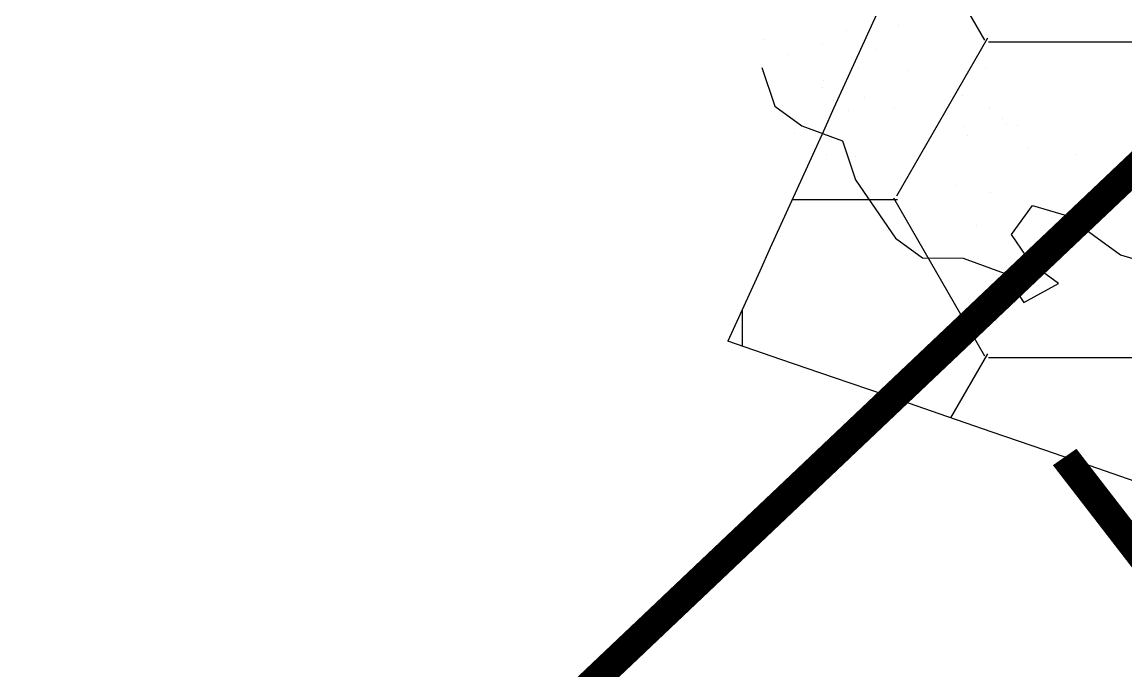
# Model space of a CAD drawing. Extents: x 671027 to 671614, y 802418 to 802669.
# Drawn here: x 671283.747 to 671284.901, y 802537.834 to 802538.511 of the extents above; entities that cross this region are included whole.
import ezdxf

# ---------------------------------------------------------------- set-up
doc = ezdxf.new("R2010")
doc.units = 0
for name, color, linetype in [('drip line', 7, 'Continuous'), ('fetcs malty hade', 8, 'Continuous'), ('Pipe-Lateral-10 Bars-32mm', 7, 'Continuous'), ('ROAD BORDER', 7, 'Continuous'), ('Roads boundry', 7, 'Continuous'), ('shrubs-Gc', 7, 'Continuous')]:
    doc.layers.add(name, color=color, linetype=linetype)
doc.styles.get("Standard").update_dxf_attribs({"font": 'arial.ttf'})
doc.linetypes.add('32mm', pattern='A,0.5,-0.2,["32mm",Standard,S=0.1,R=0,X=-0.1,Y=-0.05],-0.5', length=1.2)

# ---------------------------------------------------------------- blocks, each defined once
blk = doc.blocks.new('wt')
at = {"layer": 'fetcs malty hade', "color": 0}
for p, q in [((0.47846, 0.73932, -0.01022), (0.50298, 0.73399, -0.01022)), ((0.46131, 0.73646, -0.01022), (0.46131, 0.73646, -0.01022)), ((0.50298, 0.73399, -0.01022), (0.51668, 0.71886, -0.01022)), ((0.52074, 0.72399, -0.01022), (0.52074, 0.72399, -0.01022)), ((0.4726, 0.72264, -0.01022), (0.4726, 0.72264, -0.01022)), ((0.51668, 0.71886, -0.01022), (0.52841, 0.69506, -0.01022)), ((0.51915, 0.71673, -0.01022), (0.51915, 0.71673, -0.01022)), ((0.49049, 0.70287, -0.01022), (0.49049, 0.70287, -0.01022)), ((0.49485, 0.70401, -0.01022), (0.49485, 0.70401, -0.01022)), ((0.53575, 0.7055, -0.01022), (0.53575, 0.7055, -0.01022)), ((0.46875, 0.70077, -0.01022), (0.46875, 0.70077, -0.01022)), ((0.50352, 0.69796, -0.01022), (0.50352, 0.69796, -0.01022)), ((0.51035, 0.68936, -0.01022), (0.51035, 0.68936, -0.01022)), ((0.52841, 0.69506, -0.01022), (0.55292, 0.68973, -0.01022)), ((0.55292, 0.68973, -0.01022), (0.59114, 0.66927, -0.01022)), ((0.46138, 0.68547, -0.01022), (0.46138, 0.68547, -0.01022)), ((0.53869, 0.68832, -0.01022), (0.53869, 0.68832, -0.01022)), ((0.48549, 0.68056, -0.01022), (0.48549, 0.68056, -0.01022)), ((0.50365, 0.67887, -0.01022), (0.50365, 0.67887, -0.01022)), ((0.58565, 0.67361, -0.01022), (0.58565, 0.67361, -0.01022)), ((0.59114, 0.66927, -0.01022), (0.60485, 0.65415, -0.01022)), ((0.4749, 0.66838, -0.01022), (0.4749, 0.66838, -0.01022)), ((0.51164, 0.66144, -0.01022), (0.51164, 0.66144, -0.01022)), ((0.46187, 0.65365, -0.01022), (0.46187, 0.65365, -0.01022)), ((0.4897, 0.65035, -0.01022), (0.4897, 0.65035, -0.01022)), ((0.60485, 0.65415, -0.01022), (0.60775, 0.62923, -0.01022)), ((0.56298, 0.62898, -0.01022), (0.56298, 0.62898, -0.01022)), ((0.60775, 0.62923, -0.01022), (0.61948, 0.60543, -0.01022)), ((0.50893, 0.6192, -0.01022), (0.50893, 0.6192, -0.01022)), ((0.52743, 0.62062, -0.01022), (0.52743, 0.62062, -0.01022)), ((0.53348, 0.61881, -0.01022), (0.53348, 0.61881, -0.01022)), ((0.58849, 0.61897, -0.01022), (0.58849, 0.61897, -0.01022)), ((0.56932, 0.60846, -0.01022), (0.56932, 0.60846, -0.01022)), ((0.48227, 0.60452, -0.01022), (0.48227, 0.60452, -0.01022)), ((0.49344, 0.6035, -0.01022), (0.49344, 0.6035, -0.01022)), ((0.51824, 0.60331, -0.01022), (0.51824, 0.60331, -0.01022)), ((0.61948, 0.60543, -0.01022), (0.63859, 0.5952, -0.01022)), ((0.5253, 0.59632, -0.01022), (0.5253, 0.59632, -0.01022)), ((0.59641, 0.5983, -0.01022), (0.5802, 0.58361, -0.01022)), ((0.61552, 0.58807, -0.01022), (0.59641, 0.5983, -0.01022)), ((0.63859, 0.5952, -0.01022), (0.62923, 0.57295, -0.01022)), ((0.52861, 0.59386, -0.01022), (0.52861, 0.59386, -0.01022)), ((0.61099, 0.58834, -0.01022), (0.61099, 0.58834, -0.01022)), ((0.62923, 0.57295, -0.01022), (0.61552, 0.58807, -0.01022)), ((0.53072, 0.58772, -0.01022), (0.53072, 0.58772, -0.01022)), ((0.54474, 0.58283, -0.01022), (0.54474, 0.58283, -0.01022)), ((0.5802, 0.58361, -0.01022), (0.58851, 0.56359, -0.01022)), ((0.62915, 0.58665, -0.01022), (0.62915, 0.58665, -0.01022)), ((0.58851, 0.56359, -0.01022), (0.61592, 0.53334, -0.01022)), ((0.55227, 0.55413, -0.01022), (0.55227, 0.55413, -0.01022)), ((0.61592, 0.53334, -0.01022), (0.62422, 0.51332, -0.01022))]:
    blk.add_line(p, q, dxfattribs=at)

msp = doc.modelspace()

# ---------------------------------------------------------------- hatches: boundary and pattern name
at = {"layer": 'drip line', "true_color": 0xfecc66, "transparency": 33554585}
h = msp.add_hatch(dxfattribs=at)
h.set_pattern_fill('ANSI31', color=31, scale=4, angle=45)
h.set_pattern_definition([(90, (0, 0), (-0.5, 0), [])])
edge = h.paths.add_edge_path()
edge.add_arc((671344.3869, 802592.898), 77.9868, 221.428021, 227.298582, ccw=False)
edge.add_arc((671797.0403, 802305.2487), 563, 155.211707, 155.560705)
edge.add_arc((671234.7938, 802392.973), 153.4723, 68.316777, 71.108343, ccw=False)
at = {"layer": 'shrubs-Gc'}
h = msp.add_hatch(dxfattribs=at)
h.set_pattern_fill('HONEY', color=1, scale=0.06)
h.set_pattern_definition([(0, (0, 0), (0.28575, 0.1649778387), [0.1905, -0.381]), (120, (0, 0), (-0.285749999376, 0.164977839781), [0.1905, -0.381]), (60, (0, 0), (6.24e-10, 0.329955678481), [-0.381, 0.1905])])
edge = h.paths.add_edge_path()
edge.add_arc((671344.3869, 802592.898), 77.9868, 221.428021, 227.298582, ccw=False)
edge.add_arc((671797.0403, 802305.2487), 563, 155.211707, 155.560705)
edge.add_arc((671234.7938, 802392.973), 153.4723, 68.316777, 71.108343, ccw=False)

# ---------------------------------------------------------------- linework, layer by layer
for radius, start, end in [(564.5, 155.133345, 155.61682), (563, 155.211707, 155.560705)]:
    msp.add_arc((671797.0403, 802305.2487), radius, start, end)
at = {"color": 0}
msp.add_arc((671234.7938, 802392.973), 153.4723, 68.316777, 71.108343, dxfattribs=at)
at = {"layer": 'Pipe-Lateral-10 Bars-32mm', "color": 5, "linetype": '32mm', "const_width": 0.03}
msp.add_lwpolyline([(671283.6213, 802537.1375), (671292.3238, 802545.3815)], dxfattribs=at)
msp.add_lwpolyline([(671292.9257, 802534.5867), (671285.5214, 802537.5161, -0.147186), (671284.8371, 802538.0572, 1.964582)], format="xyb", dxfattribs=at)
at = {"layer": 'ROAD BORDER', "color": 0}
msp.add_arc((671797.0403, 802305.2487), 570, 151.058946, 165.030009, dxfattribs=at)
msp.add_arc((671797.0403, 802305.2487), 570, 151.058946, 165.030009, dxfattribs=at)
at = {"layer": 'ROAD BORDER'}
msp.add_arc((671797.0403, 802305.2487), 567.5, 151.049966, 165.02103, dxfattribs=at)
at = {"layer": 'Roads boundry', "color": 3}
msp.add_lwpolyline([(671248.591, 802451.9877, -0.061033), (671300.2366, 802580.0589, -0.480427), (671399.3167, 802596.5002), (671471.7579, 802531.1959, -0.720128), (671452.8187, 802487.7242, 0.224449), (671290.8347, 802427.9603, -0.764766), (671248.5694, 802451.907)], format="xyb", close=True, dxfattribs=at)
at = {"layer": 'Roads boundry'}
for centre in [(671797.0403, 802305.2487), (671797.0403, 802305.2488), (671797.0403, 802305.2487), (671797.0403, 802305.2488)]:
    msp.add_arc(centre, 570, 151.058946, 165.030009, dxfattribs=at)

# ---------------------------------------------------------------- block references
at = {"layer": 'fetcs malty hade', "color": 25, "extrusion": (-7.86955e-19, 6.98472e-18, -1), "xscale": 1.707703064039133, "yscale": 1.707703064039133, "zscale": -1.707703064039134, "rotation": 263.8587921530014}
msp.add_blockref('wt', (-671285.6885, 802539.4116, -0.0174), dxfattribs=at)

doc.saveas('drawing.dxf')
